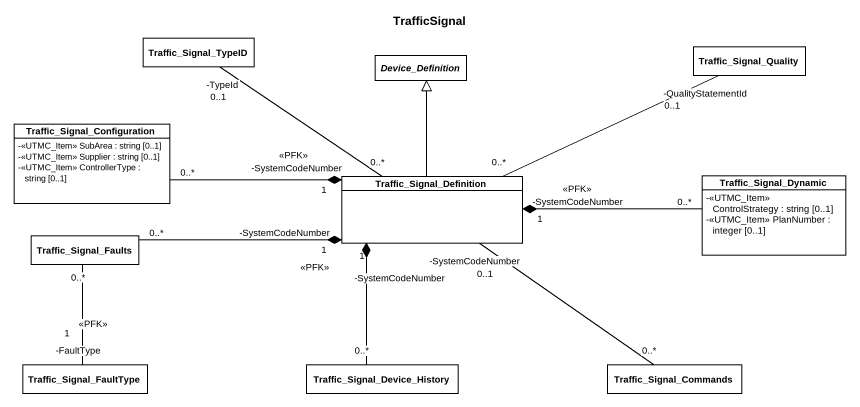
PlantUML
@startuml
title TrafficSignal
hide circle
hide empty members
skinparam classAttributeIconSize 0
class Traffic_Signal_TypeID
abstract class Device_Definition
class Traffic_Signal_Quality
class Traffic_Signal_Configuration {
  -<<UTMC_Item>> SubArea : string [0..1]
  -<<UTMC_Item>> Supplier : string [0..1]
  -<<UTMC_Item>> ControllerType : string [0..1]
}
class Traffic_Signal_Definition
class Traffic_Signal_Dynamic {
  -<<UTMC_Item>> ControlStrategy : string [0..1]
  -<<UTMC_Item>> PlanNumber : integer [0..1]
}
class Traffic_Signal_Faults
class Traffic_Signal_FaultType
class "Traffic_Signal_Device_History" as Traffic_Signal_Device
class Traffic_Signal_Commands
Traffic_Signal_Definition "0..*" -up- "-TypeId\n0..1" Traffic_Signal_TypeID
Traffic_Signal_Definition -up-|> Device_Definition
Traffic_Signal_Definition "0..*" -right- "-QualityStatementId\n0..1" Traffic_Signal_Quality
Traffic_Signal_Definition "-SystemCodeNumber\n1\n<<PFK>>" *-left- "0..*" Traffic_Signal_Configuration
Traffic_Signal_Definition "-SystemCodeNumber\n1\n<<PFK>>" *-right- "0..*" Traffic_Signal_Dynamic
Traffic_Signal_Definition "-SystemCodeNumber\n1\n<<PFK>>" *-left- "0..*" Traffic_Signal_Faults
Traffic_Signal_Definition "-SystemCodeNumber\n1" *-- "0..*" Traffic_Signal_Device
Traffic_Signal_Definition "-SystemCodeNumber\n0..1" -- "0..*" Traffic_Signal_Commands
Traffic_Signal_FaultType "-FaultType\n1\n<<PFK>>" -up- "0..*" Traffic_Signal_Faults
@enduml
